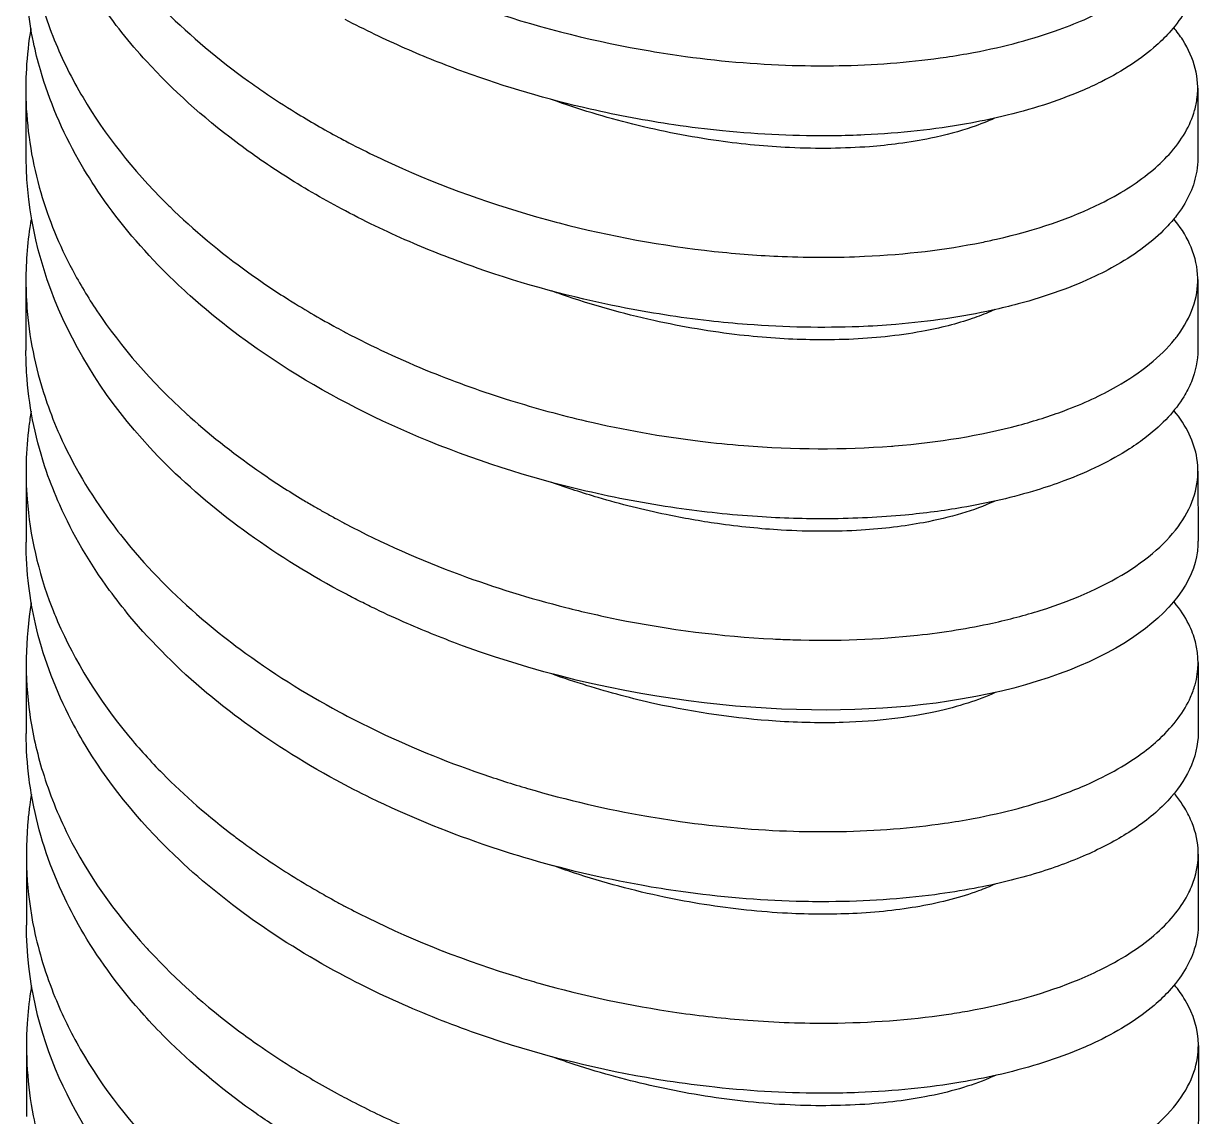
# Model space of a CAD drawing. Header units: millimetres. Extents: x 129 to 6329, y 33 to 3553.
# Drawn here: x 5159.06 to 5179.15, y 3111.63 to 3130.28 of the extents above; entities that cross this region are included whole.
import ezdxf

# ---------------------------------------------------------------- set-up
doc = ezdxf.new("R2010")
doc.units = ezdxf.units.MM
doc.layers.add('vistasIsometricas', color=255, linetype='Continuous')

msp = doc.modelspace()

# ---------------------------------------------------------------- linework, layer by layer
at = {"layer": 'vistasIsometricas', "extrusion": (1e-16, 0.816497, 0.57735)}
for p, q in [((5159.101, 3129.161), (5159.102, 3127.966)), ((5179.101, 3129.176), (5179.102, 3127.98)), ((5176.603, 3126.862), (5176.603, 3126.862)), ((5159.104, 3125.894), (5159.104, 3124.698)), ((5179.104, 3125.909), (5179.104, 3124.713)), ((5176.605, 3123.595), (5176.605, 3123.595)), ((5159.106, 3122.627), (5159.107, 3121.431)), ((5179.106, 3122.641), (5179.107, 3121.445)), ((5176.608, 3120.327), (5176.608, 3120.327)), ((5159.108, 3119.359), (5159.109, 3118.163)), ((5179.108, 3119.374), (5179.109, 3118.178)), ((5159.111, 3116.092), (5159.112, 3114.896)), ((5179.111, 3116.107), (5179.112, 3114.911)), ((5176.612, 3113.793), (5176.612, 3113.793)), ((5159.113, 3112.825), (5159.114, 3111.629)), ((5179.113, 3112.839), (5179.114, 3111.643))]:
    msp.add_line(p, q, dxfattribs=at)
at = {"layer": 'vistasIsometricas'}
for points, knots in [([(5159.183, 3136.732), (5159.16, 3136.594), (5159.141, 3136.456), (5159.127, 3136.318), (5159.074, 3135.787), (5159.09, 3135.254), (5159.174, 3134.725), (5159.252, 3134.232), (5159.391, 3133.744), (5159.585, 3133.266), (5159.669, 3133.062), (5159.762, 3132.86), (5159.866, 3132.66), (5160.213, 3131.993), (5160.673, 3131.353), (5161.229, 3130.757), (5161.314, 3130.666), (5161.402, 3130.575), (5161.491, 3130.486), (5161.917, 3130.063), (5162.391, 3129.664), (5162.904, 3129.294), (5162.99, 3129.233), (5163.076, 3129.172), (5163.163, 3129.113), (5163.339, 3128.992), (5163.52, 3128.875), (5163.704, 3128.762), (5163.944, 3128.614), (5164.19, 3128.472), (5164.442, 3128.337), (5164.48, 3128.317), (5164.52, 3128.295), (5164.555, 3128.277)], [0.335452471, 0.335452471, 0.335452471, 0.335452471, 0.335647369, 0.335647369, 0.335647369, 0.336395248, 0.336395248, 0.336395248, 0.33709246, 0.33709246, 0.33709246, 0.337390137, 0.337390137, 0.337390137, 0.338385018, 0.338385018, 0.338385018, 0.33853755, 0.33853755, 0.33853755, 0.339260096, 0.339260096, 0.339260096, 0.339379909, 0.339379909, 0.339379909, 0.339621369, 0.339621369, 0.339621369, 0.339935753, 0.339935753, 0.339935753, 0.339982641, 0.339982641, 0.339982641, 0.339982641]), ([(5164.556, 3127.081), (5164.214, 3127.261), (5163.881, 3127.453), (5163.258, 3127.848), (5162.966, 3128.049), (5162.121, 3128.685), (5161.609, 3129.145), (5160.868, 3129.956), (5160.604, 3130.287), (5160.249, 3130.805), (5160.136, 3130.983), (5159.75, 3131.652), (5159.529, 3132.155), (5159.323, 3132.835), (5159.279, 3133.003), (5159.146, 3133.611), (5159.098, 3134.055), (5159.097, 3134.5)], [0.0000244, 0.0000244, 0.0000244, 0.0000244, 0.0595697, 0.0595697, 0.1158619, 0.1158619, 0.2299778, 0.2299778, 0.304358, 0.304358, 0.3425903, 0.3425903, 0.4460333, 0.4460333, 0.4795228, 0.4795228, 0.5673263, 0.5673263, 0.5673263, 0.5673263]), ([(5159.185, 3133.464), (5159.169, 3133.368), (5159.155, 3133.271), (5159.143, 3133.174), (5159.138, 3133.133), (5159.134, 3133.092), (5159.13, 3133.05), (5159.063, 3132.386), (5159.105, 3131.717), (5159.253, 3131.058), (5159.334, 3130.701), (5159.446, 3130.347), (5159.588, 3129.999), (5159.724, 3129.665), (5159.888, 3129.337), (5160.078, 3129.016), (5160.453, 3128.384), (5160.93, 3127.78), (5161.494, 3127.219), (5161.515, 3127.197), (5161.537, 3127.176), (5161.558, 3127.155), (5161.967, 3126.755), (5162.419, 3126.378), (5162.907, 3126.027), (5163.126, 3125.869), (5163.353, 3125.716), (5163.587, 3125.569), (5163.626, 3125.544), (5163.666, 3125.519), (5163.706, 3125.495), (5163.844, 3125.41), (5163.984, 3125.327), (5164.126, 3125.246), (5164.203, 3125.202), (5164.28, 3125.159), (5164.358, 3125.117), (5164.411, 3125.087), (5164.465, 3125.059), (5164.518, 3125.03), (5164.532, 3125.023), (5164.55, 3125.013), (5164.558, 3125.009)], [0.341232791, 0.341232791, 0.341232791, 0.341232791, 0.341369602, 0.341369602, 0.341369602, 0.341427684, 0.341427684, 0.341427684, 0.342364481, 0.342364481, 0.342364481, 0.34287277, 0.34287277, 0.34287277, 0.343359382, 0.343359382, 0.343359382, 0.344317857, 0.344317857, 0.344317857, 0.344354256, 0.344354256, 0.344354256, 0.3450404, 0.3450404, 0.3450404, 0.345349142, 0.345349142, 0.345349142, 0.345401672, 0.345401672, 0.345401672, 0.345582308, 0.345582308, 0.345582308, 0.345679853, 0.345679853, 0.345679853, 0.345746653, 0.345746653, 0.345746653, 0.345762944, 0.345762944, 0.345762944, 0.345762944]), ([(5164.553, 3131.544), (5165.341, 3131.129), (5166.178, 3130.776), (5167.935, 3130.191), (5168.849, 3129.965), (5169.96, 3129.777), (5170.161, 3129.746), (5171.022, 3129.629), (5171.671, 3129.578), (5172.564, 3129.557), (5172.822, 3129.557), (5173.683, 3129.577), (5174.262, 3129.626), (5174.966, 3129.731), (5175.122, 3129.757), (5175.81, 3129.887), (5176.301, 3130.019), (5176.907, 3130.239), (5177.067, 3130.303), (5177.607, 3130.544), (5177.941, 3130.74), (5178.299, 3131.017), (5178.379, 3131.084), (5178.692, 3131.378), (5178.866, 3131.616), (5179.012, 3131.951), (5179.043, 3132.041), (5179.12, 3132.377), (5179.109, 3132.625), (5179.007, 3132.948), (5178.975, 3133.026), (5178.872, 3133.231), (5178.79, 3133.356), (5178.689, 3133.479)], [0.000009, 0.000009, 0.000009, 0.000009, 0.136846, 0.136846, 0.277881, 0.277881, 0.309189, 0.309189, 0.412109, 0.412109, 0.454963, 0.454963, 0.557351, 0.557351, 0.587521, 0.587521, 0.692717, 0.692717, 0.733022, 0.733022, 0.835982, 0.835982, 0.868018, 0.868018, 0.972888, 0.972888, 1.011273, 1.011273, 1.114679, 1.114679, 1.148061, 1.148061, 1.203035, 1.203035, 1.203035, 1.203035]), ([(5179.104, 3124.713), (5179.105, 3124.529), (5179.067, 3124.345), (5178.958, 3124.079), (5178.915, 3123.995), (5178.718, 3123.674), (5178.507, 3123.444), (5178.14, 3123.158), (5178.041, 3123.088), (5177.619, 3122.817), (5177.244, 3122.633), (5176.667, 3122.418), (5176.513, 3122.366), (5175.961, 3122.197), (5175.534, 3122.097), (5174.767, 3121.966), (5174.442, 3121.923), (5173.687, 3121.852), (5173.25, 3121.831), (5172.405, 3121.825), (5172, 3121.837), (5171.134, 3121.895), (5170.671, 3121.943), (5169.692, 3122.085), (5169.176, 3122.182), (5167.689, 3122.529), (5166.728, 3122.836), (5164.978, 3123.573), (5164.189, 3123.984), (5162.9, 3124.816), (5162.379, 3125.21), (5161.774, 3125.753), (5161.645, 3125.874), (5161.089, 3126.424), (5160.709, 3126.873), (5160.247, 3127.542), (5160.12, 3127.745), (5159.72, 3128.45), (5159.502, 3128.963), (5159.305, 3129.644), (5159.266, 3129.801), (5159.144, 3130.382), (5159.1, 3130.807), (5159.1, 3131.233)], [0.567273, 0.567273, 0.567273, 0.567273, 0.64454, 0.64454, 0.680715, 0.680715, 0.784647, 0.784647, 0.819618, 0.819618, 0.923834, 0.923834, 0.959721, 0.959721, 1.047876, 1.047876, 1.10791, 1.10791, 1.182932, 1.182932, 1.248674, 1.248674, 1.321371, 1.321371, 1.401146, 1.401146, 1.551752, 1.551752, 1.687975, 1.687975, 1.793241, 1.793241, 1.822864, 1.822864, 1.925111, 1.925111, 1.968628, 1.968628, 2.073923, 2.073923, 2.1054, 2.1054, 2.189468, 2.189468, 2.189468, 2.189468]), ([(5179.1, 3131.247), (5179.1, 3131.2), (5179.097, 3131.152), (5179.084, 3131.025), (5179.069, 3130.947), (5178.978, 3130.624), (5178.843, 3130.384), (5178.57, 3130.07), (5178.486, 3129.986), (5178.144, 3129.681), (5177.831, 3129.474), (5177.346, 3129.231), (5177.228, 3129.177), (5176.706, 3128.956), (5176.256, 3128.81), (5175.564, 3128.647), (5175.362, 3128.605), (5174.612, 3128.471), (5174.03, 3128.407), (5173.242, 3128.371), (5173.066, 3128.366), (5172.275, 3128.356), (5171.64, 3128.384), (5170.717, 3128.476), (5170.441, 3128.51), (5169.688, 3128.621), (5169.211, 3128.71), (5168.009, 3128.985), (5167.29, 3129.195), (5166.246, 3129.575), (5165.908, 3129.71), (5165.227, 3130.009), (5164.886, 3130.173), (5164.554, 3130.348)], [5.433151, 5.433151, 5.433151, 5.433151, 5.45315, 5.45315, 5.486372, 5.486372, 5.58973, 5.58973, 5.628338, 5.628338, 5.73326, 5.73326, 5.76506, 5.76506, 5.86795, 5.86795, 5.908582, 5.908582, 6.013821, 6.013821, 6.043705, 6.043705, 6.146023, 6.146023, 6.189225, 6.189225, 6.263106, 6.263106, 6.375284, 6.375284, 6.430084, 6.430084, 6.487786, 6.487786, 6.487786, 6.487786]), ([(5159.188, 3130.196), (5159.149, 3129.966), (5159.123, 3129.735), (5159.111, 3129.504), (5159.1, 3129.31), (5159.099, 3129.116), (5159.106, 3128.924), (5159.127, 3128.405), (5159.212, 3127.893), (5159.358, 3127.394), (5159.49, 3126.942), (5159.672, 3126.501), (5159.897, 3126.076), (5160.023, 3125.838), (5160.162, 3125.605), (5160.314, 3125.378), (5160.734, 3124.749), (5161.251, 3124.161), (5161.838, 3123.626), (5161.861, 3123.605), (5161.884, 3123.583), (5161.908, 3123.563), (5162.288, 3123.222), (5162.697, 3122.903), (5163.127, 3122.606), (5163.355, 3122.449), (5163.589, 3122.298), (5163.828, 3122.154), (5163.893, 3122.115), (5163.959, 3122.076), (5164.024, 3122.038), (5164.08, 3122.006), (5164.135, 3121.974), (5164.191, 3121.943), (5164.252, 3121.909), (5164.313, 3121.875), (5164.375, 3121.841), (5164.427, 3121.813), (5164.479, 3121.785), (5164.532, 3121.757), (5164.541, 3121.752), (5164.548, 3121.748), (5164.56, 3121.742)], [0.346010273, 0.346010273, 0.346010273, 0.346010273, 0.346383496, 0.346383496, 0.346383496, 0.346698482, 0.346698482, 0.346698482, 0.347545679, 0.347545679, 0.347545679, 0.348313411, 0.348313411, 0.348313411, 0.348741831, 0.348741831, 0.348741831, 0.349928339, 0.349928339, 0.349928339, 0.349975099, 0.349975099, 0.349975099, 0.350735804, 0.350735804, 0.350735804, 0.351139536, 0.351139536, 0.351139536, 0.351249203, 0.351249203, 0.351249203, 0.351341402, 0.351341402, 0.351341402, 0.351442335, 0.351442335, 0.351442335, 0.351527847, 0.351527847, 0.351527847, 0.351543268, 0.351543268, 0.351543268, 0.351543268]), ([(5164.555, 3128.277), (5164.872, 3128.11), (5165.197, 3127.953), (5165.529, 3127.806), (5166.368, 3127.434), (5167.254, 3127.127), (5168.154, 3126.891), (5168.17, 3126.886), (5168.186, 3126.882), (5168.202, 3126.878), (5169.081, 3126.649), (5169.973, 3126.487), (5170.847, 3126.392), (5171.239, 3126.35), (5171.627, 3126.321), (5172.008, 3126.305), (5172.489, 3126.285), (5172.959, 3126.286), (5173.414, 3126.307), (5174.125, 3126.34), (5174.798, 3126.421), (5175.412, 3126.545), (5175.498, 3126.562), (5175.583, 3126.581), (5175.667, 3126.6), (5176.345, 3126.753), (5176.944, 3126.961), (5177.443, 3127.208), (5177.604, 3127.288), (5177.754, 3127.371), (5177.893, 3127.459), (5178.183, 3127.641), (5178.424, 3127.839), (5178.613, 3128.047), (5178.83, 3128.287), (5178.976, 3128.54), (5179.049, 3128.798), (5179.069, 3128.87), (5179.083, 3128.942), (5179.092, 3129.015), (5179.131, 3129.346), (5179.048, 3129.681), (5178.845, 3130.001), (5178.8, 3130.072), (5178.748, 3130.142), (5178.692, 3130.211)], [0.339982643, 0.339982643, 0.339982643, 0.339982643, 0.340399303, 0.340399303, 0.340399303, 0.341452075, 0.341452075, 0.341452075, 0.341470948, 0.341470948, 0.341470948, 0.342498824, 0.342498824, 0.342498824, 0.342959255, 0.342959255, 0.342959255, 0.343539678, 0.343539678, 0.343539678, 0.344447562, 0.344447562, 0.344447562, 0.34457468, 0.34457468, 0.34457468, 0.34560396, 0.34560396, 0.34560396, 0.34593587, 0.34593587, 0.34593587, 0.346627631, 0.346627631, 0.346627631, 0.347424177, 0.347424177, 0.347424177, 0.347645741, 0.347645741, 0.347645741, 0.348658399, 0.348658399, 0.348658399, 0.348883302, 0.348883302, 0.348883302, 0.348883302]), ([(5175.636, 3128.664), (5175.517, 3128.61), (5175.388, 3128.558), (5175.036, 3128.438), (5174.8, 3128.374), (5174.371, 3128.286), (5174.188, 3128.255), (5173.837, 3128.209), (5173.671, 3128.191), (5173.073, 3128.146), (5172.616, 3128.14), (5171.745, 3128.181), (5171.34, 3128.219), (5170.446, 3128.344), (5169.955, 3128.439), (5168.997, 3128.678), (5168.533, 3128.818), (5168.073, 3128.983)], [-3.0961862, -3.0961862, -3.0961862, -3.0961862, -3.0577515, -3.0577515, -2.9987668, -2.9987668, -2.9588549, -2.9588549, -2.9252804, -2.9252804, -2.8419702, -2.8419702, -2.7743971, -2.7743971, -2.6959751, -2.6959751, -2.6224689, -2.6224689, -2.6224689, -2.6224689]), ([(5164.561, 3120.546), (5163.395, 3121.161), (5162.347, 3121.909), (5161.497, 3122.755), (5159.969, 3124.277), (5159.124, 3126.121), (5159.109, 3127.966)], [0.646341004, 0.646341004, 0.646341004, 0.646341004, 0.647786087, 0.647786087, 0.647786087, 0.650384521, 0.650384521, 0.650384521, 0.650384521]), ([(5179.102, 3127.98), (5179.102, 3127.907), (5179.096, 3127.835), (5179.045, 3127.512), (5178.936, 3127.265), (5178.709, 3126.96), (5178.654, 3126.894), (5178.385, 3126.604), (5178.114, 3126.391), (5177.651, 3126.117), (5177.506, 3126.04), (5176.967, 3125.785), (5176.526, 3125.625), (5175.894, 3125.456), (5175.748, 3125.421), (5175.088, 3125.276), (5174.535, 3125.194), (5173.742, 3125.128), (5173.532, 3125.115), (5172.706, 3125.083), (5172.067, 3125.095), (5171.196, 3125.161), (5170.979, 3125.181), (5170.259, 3125.263), (5169.75, 3125.342), (5168.421, 3125.607), (5167.602, 3125.828), (5166.438, 3126.235), (5166.077, 3126.375), (5165.323, 3126.697), (5164.934, 3126.882), (5164.556, 3127.081)], [2.189596, 2.189596, 2.189596, 2.189596, 2.220079, 2.220079, 2.325366, 2.325366, 2.355087, 2.355087, 2.45762, 2.45762, 2.499829, 2.499829, 2.605159, 2.605159, 2.635662, 2.635662, 2.739519, 2.739519, 2.776018, 2.776018, 2.880418, 2.880418, 2.914617, 2.914617, 2.993519, 2.993519, 3.120416, 3.120416, 3.17869, 3.17869, 3.244281, 3.244281, 3.244281, 3.244281]), ([(5159.19, 3126.93), (5159.132, 3126.582), (5159.103, 3126.232), (5159.104, 3125.708), (5159.112, 3125.536), (5159.172, 3124.839), (5159.285, 3124.318), (5159.527, 3123.622), (5159.6, 3123.438), (5159.907, 3122.748), (5160.198, 3122.255), (5160.659, 3121.631), (5160.775, 3121.483), (5161.278, 3120.883), (5161.713, 3120.452), (5162.378, 3119.895), (5162.566, 3119.747), (5163.284, 3119.214), (5163.85, 3118.857), (5164.631, 3118.437), (5164.815, 3118.343), (5165.606, 3117.957), (5166.238, 3117.698), (5167.143, 3117.386), (5167.404, 3117.303), (5168.339, 3117.028), (5169.02, 3116.871), (5169.89, 3116.72), (5170.081, 3116.69), (5170.927, 3116.571), (5171.574, 3116.516), (5172.469, 3116.488), (5172.733, 3116.487), (5173.62, 3116.503), (5174.218, 3116.551), (5174.946, 3116.656), (5175.11, 3116.684), (5175.804, 3116.814), (5176.294, 3116.945), (5176.866, 3117.151), (5176.994, 3117.201), (5177.515, 3117.422), (5177.859, 3117.614), (5178.257, 3117.904), (5178.359, 3117.989), (5178.695, 3118.301), (5178.872, 3118.54), (5179.011, 3118.855), (5179.036, 3118.926), (5179.124, 3119.238), (5179.126, 3119.484), (5179.036, 3119.828), (5178.997, 3119.929), (5178.884, 3120.158), (5178.8, 3120.285), (5178.699, 3120.409)], [2.608348, 2.608348, 2.608348, 2.608348, 2.677519, 2.677519, 2.711551, 2.711551, 2.815178, 2.815178, 2.852641, 2.852641, 2.957299, 2.957299, 2.990351, 2.990351, 3.09365, 3.09365, 3.132501, 3.132501, 3.23747, 3.23747, 3.269019, 3.269019, 3.371825, 3.371825, 3.412814, 3.412814, 3.518084, 3.518084, 3.54767, 3.54767, 3.649906, 3.649906, 3.693474, 3.693474, 3.798767, 3.798767, 3.830279, 3.830279, 3.935191, 3.935191, 3.967037, 3.967037, 4.069939, 4.069939, 4.11051, 4.11051, 4.215741, 4.215741, 4.245677, 4.245677, 4.348007, 4.348007, 4.391149, 4.391149, 4.446775, 4.446775, 4.446775, 4.446775]), ([(5164.558, 3125.009), (5165.015, 3124.768), (5165.502, 3124.541), (5166.015, 3124.333), (5166.45, 3124.157), (5166.904, 3123.995), (5167.373, 3123.848), (5167.793, 3123.717), (5168.226, 3123.599), (5168.668, 3123.496), (5169.301, 3123.349), (5169.951, 3123.233), (5170.608, 3123.153), (5170.856, 3123.123), (5171.104, 3123.098), (5171.353, 3123.078), (5172.205, 3123.01), (5173.058, 3123.005), (5173.874, 3123.068), (5173.891, 3123.069), (5173.908, 3123.07), (5173.925, 3123.072), (5174.678, 3123.132), (5175.397, 3123.251), (5176.048, 3123.426), (5176.32, 3123.499), (5176.58, 3123.581), (5176.825, 3123.673), (5177.151, 3123.795), (5177.45, 3123.933), (5177.717, 3124.085), (5178.133, 3124.322), (5178.47, 3124.593), (5178.708, 3124.888), (5178.726, 3124.911), (5178.744, 3124.934), (5178.761, 3124.957), (5178.99, 3125.265), (5179.11, 3125.598), (5179.103, 3125.937), (5179.099, 3126.111), (5179.062, 3126.287), (5178.989, 3126.462), (5178.926, 3126.614), (5178.836, 3126.765), (5178.719, 3126.913), (5178.711, 3126.923), (5178.702, 3126.934), (5178.694, 3126.944)], [0.34576295, 0.34576295, 0.34576295, 0.34576295, 0.34669288, 0.34669288, 0.34669288, 0.3474804, 0.3474804, 0.3474804, 0.34818706, 0.34818706, 0.34818706, 0.34919786, 0.34919786, 0.34919786, 0.34957921, 0.34957921, 0.34957921, 0.35088776, 0.35088776, 0.35088776, 0.35091532, 0.35091532, 0.35091532, 0.35212618, 0.35212618, 0.35212618, 0.35263278, 0.35263278, 0.35263278, 0.35330468, 0.35330468, 0.35330468, 0.35435024, 0.35435024, 0.35435024, 0.35443116, 0.35443116, 0.35443116, 0.35551198, 0.35551198, 0.35551198, 0.3560677, 0.3560677, 0.3560677, 0.35655229, 0.35655229, 0.35655229, 0.35658599, 0.35658599, 0.35658599, 0.35658599]), ([(5175.638, 3125.397), (5175.614, 3125.386), (5175.59, 3125.375), (5175.467, 3125.322), (5175.363, 3125.282), (5174.996, 3125.156), (5174.707, 3125.082), (5174.193, 3124.988), (5173.986, 3124.958), (5173.369, 3124.893), (5172.939, 3124.875), (5172.098, 3124.891), (5171.697, 3124.917), (5170.806, 3125.019), (5170.315, 3125.101), (5169.294, 3125.328), (5168.767, 3125.476), (5168.189, 3125.675), (5168.132, 3125.695), (5168.075, 3125.716)], [-3.7188602, -3.7188602, -3.7188602, -3.7188602, -3.711109, -3.711109, -3.680539, -3.680539, -3.6095996, -3.6095996, -3.565707, -3.565707, -3.4848965, -3.4848965, -3.4165763, -3.4165763, -3.3374095, -3.3374095, -3.25422, -3.25422, -3.2451469, -3.2451469, -3.2451469, -3.2451469]), ([(5179.109, 3118.178), (5179.109, 3117.966), (5179.06, 3117.755), (5178.875, 3117.366), (5178.752, 3117.188), (5178.422, 3116.836), (5178.212, 3116.663), (5177.752, 3116.363), (5177.512, 3116.233), (5176.98, 3115.993), (5176.689, 3115.884), (5176.036, 3115.683), (5175.672, 3115.594), (5175.068, 3115.479), (5174.844, 3115.444), (5174.046, 3115.338), (5173.441, 3115.297), (5172.623, 3115.292), (5172.436, 3115.294), (5171.607, 3115.317), (5170.947, 3115.372), (5170.056, 3115.498), (5169.833, 3115.533), (5168.939, 3115.693), (5168.267, 3115.851), (5167.37, 3116.118), (5167.138, 3116.193), (5166.249, 3116.498), (5165.607, 3116.761), (5164.791, 3117.159), (5164.594, 3117.261), (5163.809, 3117.687), (5163.251, 3118.041), (5162.549, 3118.565), (5162.368, 3118.708), (5161.704, 3119.265), (5161.264, 3119.702), (5160.758, 3120.309), (5160.642, 3120.457), (5160.188, 3121.076), (5159.903, 3121.564), (5159.596, 3122.254), (5159.521, 3122.444), (5159.277, 3123.154), (5159.166, 3123.681), (5159.111, 3124.373), (5159.105, 3124.533), (5159.104, 3124.695), (5159.104, 3124.697), (5159.104, 3124.698)], [2.189213, 2.189213, 2.189213, 2.189213, 2.278176, 2.278176, 2.356101, 2.356101, 2.438883, 2.438883, 2.509518, 2.509518, 2.580455, 2.580455, 2.656621, 2.656621, 2.699284, 2.699284, 2.804612, 2.804612, 2.83546, 2.83546, 2.939755, 2.939755, 2.974398, 2.974398, 3.078226, 3.078226, 3.114843, 3.114843, 3.219275, 3.219275, 3.253328, 3.253328, 3.356962, 3.356962, 3.394394, 3.394394, 3.499045, 3.499045, 3.532131, 3.532131, 3.635443, 3.635443, 3.674242, 3.674242, 3.7792, 3.7792, 3.810803, 3.810803, 3.811119, 3.811119, 3.811119, 3.811119]), ([(5159.193, 3123.662), (5159.178, 3123.579), (5159.166, 3123.495), (5159.155, 3123.411), (5159.103, 3122.997), (5159.092, 3122.58), (5159.124, 3122.164), (5159.171, 3121.544), (5159.312, 3120.926), (5159.545, 3120.322), (5159.577, 3120.24), (5159.61, 3120.158), (5159.645, 3120.077), (5159.937, 3119.399), (5160.344, 3118.743), (5160.854, 3118.125), (5161.036, 3117.905), (5161.231, 3117.689), (5161.438, 3117.479), (5161.809, 3117.104), (5162.219, 3116.746), (5162.663, 3116.41), (5162.732, 3116.358), (5162.802, 3116.306), (5162.873, 3116.254), (5163.136, 3116.064), (5163.409, 3115.881), (5163.691, 3115.707), (5163.832, 3115.619), (5163.976, 3115.534), (5164.121, 3115.451), (5164.207, 3115.401), (5164.294, 3115.353), (5164.382, 3115.305), (5164.439, 3115.274), (5164.494, 3115.244), (5164.554, 3115.213), (5164.558, 3115.211), (5164.562, 3115.209), (5164.565, 3115.207)], [0.358784296, 0.358784296, 0.358784296, 0.358784296, 0.358898363, 0.358898363, 0.358898363, 0.35946121, 0.35946121, 0.35946121, 0.360300216, 0.360300216, 0.360300216, 0.360414614, 0.360414614, 0.360414614, 0.361363541, 0.361363541, 0.361363541, 0.361702069, 0.361702069, 0.361702069, 0.362308062, 0.362308062, 0.362308062, 0.362402996, 0.362402996, 0.362402996, 0.362753459, 0.362753459, 0.362753459, 0.362928691, 0.362928691, 0.362928691, 0.363032214, 0.363032214, 0.363032214, 0.363099233, 0.363099233, 0.363099233, 0.363103922, 0.363103922, 0.363103922, 0.363103922]), ([(5164.56, 3121.742), (5165.182, 3121.414), (5165.836, 3121.124), (5166.51, 3120.875), (5167.101, 3120.657), (5167.706, 3120.47), (5168.316, 3120.315), (5168.605, 3120.242), (5168.894, 3120.176), (5169.184, 3120.117), (5170.085, 3119.934), (5170.986, 3119.822), (5171.852, 3119.778), (5171.966, 3119.772), (5172.079, 3119.768), (5172.191, 3119.764), (5172.936, 3119.741), (5173.653, 3119.769), (5174.321, 3119.842), (5174.77, 3119.891), (5175.197, 3119.96), (5175.597, 3120.048), (5175.882, 3120.111), (5176.154, 3120.183), (5176.41, 3120.263), (5177.026, 3120.455), (5177.552, 3120.696), (5177.969, 3120.97), (5178.386, 3121.243), (5178.695, 3121.55), (5178.884, 3121.87), (5179.073, 3122.191), (5179.142, 3122.527), (5179.088, 3122.859), (5179.043, 3123.138), (5178.911, 3123.414), (5178.696, 3123.677)], [0.351543269, 0.351543269, 0.351543269, 0.351543269, 0.352313276, 0.352313276, 0.352313276, 0.352988352, 0.352988352, 0.352988352, 0.353308151, 0.353308151, 0.353308151, 0.354303015, 0.354303015, 0.354303015, 0.354433437, 0.354433437, 0.354433437, 0.355297887, 0.355297887, 0.355297887, 0.355878521, 0.355878521, 0.355878521, 0.356292772, 0.356292772, 0.356292772, 0.357287636, 0.357287636, 0.357287636, 0.358282505, 0.358282505, 0.358282505, 0.359277398, 0.359277398, 0.359277398, 0.360116166, 0.360116166, 0.360116166, 0.360116166]), ([(5175.641, 3122.13), (5175.634, 3122.126), (5175.626, 3122.123), (5175.291, 3121.971), (5174.888, 3121.849), (5174.095, 3121.701), (5173.74, 3121.657), (5172.932, 3121.608), (5172.475, 3121.607), (5171.641, 3121.656), (5171.276, 3121.693), (5170.616, 3121.787), (5170.323, 3121.838), (5169.644, 3121.979), (5169.257, 3122.075), (5168.605, 3122.268), (5168.34, 3122.354), (5168.078, 3122.448)], [-4.3416183, -4.3416183, -4.3416183, -4.3416183, -4.3392481, -4.3392481, -4.2343842, -4.2343842, -4.1612704, -4.1612704, -4.0789882, -4.0789882, -4.0182249, -4.0182249, -3.971195, -3.971195, -3.9098814, -3.9098814, -3.8678181, -3.8678181, -3.8678181, -3.8678181]), ([(5164.566, 3114.011), (5164.011, 3114.304), (5163.483, 3114.626), (5162.502, 3115.321), (5162.05, 3115.692), (5161.007, 3116.693), (5160.479, 3117.349), (5159.986, 3118.187), (5159.906, 3118.334), (5159.578, 3118.987), (5159.388, 3119.507), (5159.218, 3120.248), (5159.18, 3120.463), (5159.123, 3120.929), (5159.107, 3121.18), (5159.107, 3121.431)], [0.0000175, 0.0000175, 0.0000175, 0.0000175, 0.0964437, 0.0964437, 0.1919278, 0.1919278, 0.3391189, 0.3391189, 0.3699459, 0.3699459, 0.4752721, 0.4752721, 0.5179151, 0.5179151, 0.5674871, 0.5674871, 0.5674871, 0.5674871]), ([(5179.106, 3121.445), (5179.107, 3121.356), (5179.098, 3121.267), (5179.081, 3121.178), (5178.877, 3120.143), (5177.383, 3119.098), (5174.851, 3118.715), (5172.574, 3118.37), (5169.48, 3118.594), (5166.572, 3119.657), (5166.247, 3119.776), (5165.925, 3119.904), (5165.608, 3120.043), (5165.43, 3120.12), (5165.254, 3120.201), (5165.079, 3120.285), (5164.992, 3120.327), (5164.905, 3120.37), (5164.819, 3120.413), (5164.775, 3120.435), (5164.732, 3120.457), (5164.689, 3120.479), (5164.668, 3120.49), (5164.646, 3120.501), (5164.625, 3120.512), (5164.604, 3120.524), (5164.572, 3120.54), (5164.561, 3120.546)], [0.642105562, 0.642105562, 0.642105562, 0.642105562, 0.64227175, 0.64227175, 0.64227175, 0.644197787, 0.644197787, 0.644197787, 0.645930356, 0.645930356, 0.645930356, 0.646123824, 0.646123824, 0.646123824, 0.646232414, 0.646232414, 0.646232414, 0.646286709, 0.646286709, 0.646286709, 0.646313857, 0.646313857, 0.646313857, 0.64632743, 0.64632743, 0.64632743, 0.646341004, 0.646341004, 0.646341004, 0.646341004]), ([(5159.195, 3120.395), (5159.09, 3119.77), (5159.08, 3119.132), (5159.17, 3118.495), (5159.216, 3118.165), (5159.29, 3117.835), (5159.391, 3117.508), (5159.503, 3117.143), (5159.648, 3116.781), (5159.826, 3116.425), (5160.158, 3115.761), (5160.606, 3115.117), (5161.157, 3114.511), (5161.179, 3114.487), (5161.201, 3114.463), (5161.224, 3114.439), (5161.665, 3113.963), (5162.171, 3113.512), (5162.732, 3113.092), (5162.841, 3113.011), (5162.953, 3112.93), (5163.066, 3112.851), (5163.244, 3112.727), (5163.426, 3112.607), (5163.613, 3112.489), (5163.872, 3112.327), (5164.14, 3112.17), (5164.415, 3112.021), (5164.465, 3111.994), (5164.519, 3111.965), (5164.567, 3111.94)], [0.365486999, 0.365486999, 0.365486999, 0.365486999, 0.366180038, 0.366180038, 0.366180038, 0.366538857, 0.366538857, 0.366538857, 0.366938197, 0.366938197, 0.366938197, 0.367681947, 0.367681947, 0.367681947, 0.367711564, 0.367711564, 0.367711564, 0.368297917, 0.368297917, 0.368297917, 0.368412103, 0.368412103, 0.368412103, 0.368591094, 0.368591094, 0.368591094, 0.36883876, 0.36883876, 0.36883876, 0.368884271, 0.368884271, 0.368884271, 0.368884271]), ([(5175.643, 3118.862), (5175.36, 3118.732), (5175.019, 3118.621), (5174.164, 3118.434), (5173.633, 3118.37), (5172.685, 3118.341), (5172.301, 3118.348), (5171.241, 3118.418), (5170.546, 3118.516), (5169.453, 3118.758), (5169.066, 3118.861), (5168.48, 3119.042), (5168.279, 3119.109), (5168.08, 3119.181)], [-31.1090139, -31.1090139, -31.1090139, -31.1090139, -31.0174137, -31.0174137, -30.908946, -30.908946, -30.840877, -30.840877, -30.7280968, -30.7280968, -30.6669218, -30.6669218, -30.6350381, -30.6350381, -30.6350381, -30.6350381]), ([(5179.114, 3111.643), (5179.114, 3111.626), (5179.114, 3111.608), (5179.104, 3111.343), (5179.027, 3111.097), (5178.835, 3110.777), (5178.779, 3110.697), (5178.527, 3110.386), (5178.274, 3110.165), (5177.853, 3109.891), (5177.738, 3109.823), (5177.262, 3109.568), (5176.852, 3109.399), (5176.235, 3109.208), (5176.073, 3109.163), (5175.485, 3109.015), (5175.032, 3108.931), (5174.227, 3108.829), (5173.89, 3108.799), (5173.109, 3108.757), (5172.659, 3108.752), (5171.793, 3108.779), (5171.381, 3108.806), (5170.59, 3108.887), (5170.212, 3108.938), (5169.315, 3109.087), (5168.796, 3109.196), (5167.83, 3109.444), (5167.382, 3109.577), (5166.493, 3109.88), (5166.053, 3110.05), (5165.263, 3110.394), (5164.911, 3110.563), (5164.23, 3110.922), (5163.901, 3111.112), (5163.369, 3111.448), (5163.158, 3111.589), (5162.418, 3112.117), (5161.927, 3112.53), (5161.36, 3113.097), (5161.238, 3113.226), (5160.722, 3113.8), (5160.377, 3114.264), (5159.972, 3114.946), (5159.863, 3115.15), (5159.523, 3115.864), (5159.346, 3116.385), (5159.206, 3117.069), (5159.18, 3117.224), (5159.126, 3117.641), (5159.109, 3117.902), (5159.109, 3118.163)], [0.56733, 0.56733, 0.56733, 0.56733, 0.574635, 0.574635, 0.67861, 0.67861, 0.713718, 0.713718, 0.817902, 0.817902, 0.853683, 0.853683, 0.957708, 0.957708, 0.992974, 0.992974, 1.081605, 1.081605, 1.141477, 1.141477, 1.216567, 1.216567, 1.282271, 1.282271, 1.341213, 1.341213, 1.421403, 1.421403, 1.491382, 1.491382, 1.56233, 1.56233, 1.621829, 1.621829, 1.680623, 1.680623, 1.720745, 1.720745, 1.825921, 1.825921, 1.856251, 1.856251, 1.958689, 1.958689, 2.001326, 2.001326, 2.106655, 2.106655, 2.137483, 2.137483, 2.189117, 2.189117, 2.189117, 2.189117]), ([(5159.197, 3117.128), (5159.187, 3117.067), (5159.178, 3117.005), (5159.169, 3116.944), (5159.159, 3116.867), (5159.149, 3116.791), (5159.142, 3116.714), (5159.079, 3116.085), (5159.112, 3115.452), (5159.242, 3114.827), (5159.324, 3114.434), (5159.444, 3114.045), (5159.6, 3113.662), (5159.722, 3113.363), (5159.866, 3113.068), (5160.032, 3112.779), (5160.41, 3112.119), (5160.899, 3111.49), (5161.481, 3110.906), (5162.064, 3110.322), (5162.74, 3109.784), (5163.485, 3109.305), (5163.833, 3109.081), (5164.195, 3108.87), (5164.57, 3108.672)], [0.370134482, 0.370134482, 0.370134482, 0.370134482, 0.37022106, 0.37022106, 0.37022106, 0.370329367, 0.370329367, 0.370329367, 0.371215941, 0.371215941, 0.371215941, 0.371774452, 0.371774452, 0.371774452, 0.372210839, 0.372210839, 0.372210839, 0.373205714, 0.373205714, 0.373205714, 0.374200593, 0.374200593, 0.374200593, 0.374664621, 0.374664621, 0.374664621, 0.374664621]), ([(5164.565, 3115.207), (5164.688, 3115.142), (5164.813, 3115.079), (5164.939, 3115.016), (5165.746, 3114.619), (5166.615, 3114.277), (5167.519, 3114.004), (5167.63, 3113.97), (5167.742, 3113.937), (5167.855, 3113.905), (5168.627, 3113.687), (5169.421, 3113.519), (5170.214, 3113.404), (5170.618, 3113.346), (5171.023, 3113.301), (5171.424, 3113.271), (5171.899, 3113.235), (5172.369, 3113.218), (5172.828, 3113.222), (5173.518, 3113.227), (5174.184, 3113.277), (5174.807, 3113.369), (5174.931, 3113.387), (5175.053, 3113.407), (5175.173, 3113.428), (5175.881, 3113.555), (5176.525, 3113.738), (5177.077, 3113.968), (5177.218, 3114.027), (5177.354, 3114.089), (5177.483, 3114.154), (5177.844, 3114.335), (5178.153, 3114.539), (5178.402, 3114.76), (5178.646, 3114.976), (5178.831, 3115.209), (5178.95, 3115.45), (5178.992, 3115.535), (5179.026, 3115.62), (5179.052, 3115.707), (5179.148, 3116.033), (5179.127, 3116.37), (5178.98, 3116.699), (5178.941, 3116.785), (5178.895, 3116.87), (5178.839, 3116.955), (5178.798, 3117.018), (5178.752, 3117.08), (5178.701, 3117.142)], [0.363103923, 0.363103923, 0.363103923, 0.363103923, 0.363299919, 0.363299919, 0.363299919, 0.364552179, 0.364552179, 0.364552179, 0.36470698, 0.36470698, 0.36470698, 0.365768278, 0.365768278, 0.365768278, 0.366310037, 0.366310037, 0.366310037, 0.366951205, 0.366951205, 0.366951205, 0.367913095, 0.367913095, 0.367913095, 0.368103484, 0.368103484, 0.368103484, 0.369227411, 0.369227411, 0.369227411, 0.369516152, 0.369516152, 0.369516152, 0.370324995, 0.370324995, 0.370324995, 0.371119209, 0.371119209, 0.371119209, 0.371397978, 0.371397978, 0.371397978, 0.372447948, 0.372447948, 0.372447948, 0.372722267, 0.372722267, 0.372722267, 0.372926929, 0.372926929, 0.372926929, 0.372926929]), ([(5175.646, 3115.595), (5175.556, 3115.554), (5175.461, 3115.514), (5175.069, 3115.37), (5174.734, 3115.281), (5174.008, 3115.152), (5173.624, 3115.11), (5172.86, 3115.075), (5172.487, 3115.076), (5171.642, 3115.119), (5171.165, 3115.168), (5170.452, 3115.282), (5170.226, 3115.324), (5169.483, 3115.48), (5168.964, 3115.618), (5168.326, 3115.828), (5168.204, 3115.87), (5168.083, 3115.914)], [-5.5865725, -5.5865725, -5.5865725, -5.5865725, -5.5575907, -5.5575907, -5.4744158, -5.4744158, -5.3966652, -5.3966652, -5.3297303, -5.3297303, -5.250645, -5.250645, -5.214294, -5.214294, -5.1322534, -5.1322534, -5.1128175, -5.1128175, -5.1128175, -5.1128175]), ([(5164.571, 3107.476), (5164.487, 3107.521), (5164.266, 3107.635), (5163.926, 3107.837), (5163.257, 3108.234), (5162.07, 3108.968), (5160.941, 3110.297), (5159.997, 3111.409), (5159.113, 3112.968), (5159.112, 3114.896)], [0.62321958, 0.62321958, 0.62321958, 0.62321958, 0.625241037, 0.625241037, 0.625241037, 0.629218021, 0.629218021, 0.629218021, 0.632540551, 0.632540551, 0.632540551, 0.632540551]), ([(5179.112, 3114.911), (5179.112, 3114.847), (5179.107, 3114.783), (5179.087, 3114.639), (5179.069, 3114.56), (5178.966, 3114.237), (5178.821, 3113.998), (5178.536, 3113.686), (5178.451, 3113.604), (5178.099, 3113.303), (5177.777, 3113.099), (5177.282, 3112.859), (5177.16, 3112.805), (5176.626, 3112.587), (5176.168, 3112.445), (5175.47, 3112.287), (5175.269, 3112.248), (5174.515, 3112.121), (5173.929, 3112.061), (5173.134, 3112.03), (5172.953, 3112.026), (5172.153, 3112.023), (5171.515, 3112.056), (5170.593, 3112.156), (5170.321, 3112.191), (5169.102, 3112.379), (5168.149, 3112.602), (5166.762, 3113.049), (5166.314, 3113.214), (5165.426, 3113.583), (5164.989, 3113.788), (5164.566, 3114.011)], [2.189545, 2.189545, 2.189545, 2.189545, 2.216395, 2.216395, 2.249928, 2.249928, 2.353389, 2.353389, 2.391555, 2.391555, 2.496381, 2.496381, 2.528649, 2.528649, 2.631689, 2.631689, 2.671659, 2.671659, 2.776815, 2.776815, 2.807283, 2.807283, 2.909761, 2.909761, 2.952222, 2.952222, 3.099167, 3.099167, 3.170864, 3.170864, 3.244312, 3.244312, 3.244312, 3.244312]), ([(5159.2, 3113.86), (5159.193, 3113.824), (5159.188, 3113.788), (5159.156, 3113.574), (5159.137, 3113.396), (5159.092, 3112.69), (5159.127, 3112.162), (5159.264, 3111.459), (5159.307, 3111.28), (5159.483, 3110.662), (5159.655, 3110.23), (5160.021, 3109.52), (5160.19, 3109.238), (5160.615, 3108.617), (5160.882, 3108.283), (5161.475, 3107.633), (5161.802, 3107.32), (5162.87, 3106.414), (5163.685, 3105.873), (5165.017, 3105.171), (5165.477, 3104.956), (5166.414, 3104.571), (5166.888, 3104.4), (5167.845, 3104.101), (5168.327, 3103.972), (5169.201, 3103.775), (5169.592, 3103.7), (5170.54, 3103.55), (5171.094, 3103.489), (5171.873, 3103.439), (5172.106, 3103.429), (5172.977, 3103.409), (5173.594, 3103.432), (5174.36, 3103.507), (5174.54, 3103.528), (5175.267, 3103.629), (5175.781, 3103.738), (5176.427, 3103.925), (5176.597, 3103.981), (5177.199, 3104.198), (5177.582, 3104.382), (5178.002, 3104.645), (5178.093, 3104.707), (5178.459, 3104.979), (5178.679, 3105.204), (5178.899, 3105.532), (5178.952, 3105.629), (5179.101, 3105.972), (5179.139, 3106.224), (5179.098, 3106.546), (5179.084, 3106.617), (5179, 3106.911), (5178.881, 3107.13), (5178.708, 3107.34)], [0.986533, 0.986533, 0.986533, 0.986533, 0.99376, 0.99376, 1.028893, 1.028893, 1.133071, 1.133071, 1.168832, 1.168832, 1.257082, 1.257082, 1.317083, 1.317083, 1.392121, 1.392121, 1.468103, 1.468103, 1.622227, 1.622227, 1.699445, 1.699445, 1.775031, 1.775031, 1.849859, 1.849859, 1.91036, 1.91036, 1.997179, 1.997179, 2.034896, 2.034896, 2.139616, 2.139616, 2.172379, 2.172379, 2.275582, 2.275582, 2.314845, 2.314845, 2.41989, 2.41989, 2.451027, 2.451027, 2.553704, 2.553704, 2.595264, 2.595264, 2.700573, 2.700573, 2.730582, 2.730582, 2.824959, 2.824959, 2.824959, 2.824959]), ([(5164.567, 3111.94), (5164.844, 3111.794), (5165.127, 3111.656), (5165.414, 3111.526), (5166.258, 3111.144), (5167.141, 3110.831), (5168.03, 3110.59), (5168.254, 3110.529), (5168.479, 3110.473), (5168.704, 3110.421), (5169.383, 3110.264), (5170.062, 3110.148), (5170.725, 3110.071), (5171.444, 3109.987), (5172.146, 3109.95), (5172.814, 3109.954), (5172.979, 3109.956), (5173.141, 3109.959), (5173.302, 3109.965), (5174.128, 3109.996), (5174.893, 3110.092), (5175.575, 3110.24), (5175.793, 3110.287), (5176.003, 3110.34), (5176.204, 3110.397), (5176.641, 3110.522), (5177.034, 3110.669), (5177.379, 3110.834), (5177.782, 3111.027), (5178.118, 3111.243), (5178.383, 3111.474), (5178.454, 3111.536), (5178.521, 3111.6), (5178.582, 3111.664), (5178.874, 3111.972), (5179.046, 3112.3), (5179.097, 3112.628), (5179.108, 3112.701), (5179.113, 3112.775), (5179.113, 3112.849), (5179.111, 3113.109), (5179.034, 3113.368), (5178.886, 3113.615), (5178.834, 3113.703), (5178.773, 3113.79), (5178.703, 3113.875)], [0.368884272, 0.368884272, 0.368884272, 0.368884272, 0.369146425, 0.369146425, 0.369146425, 0.369917307, 0.369917307, 0.369917307, 0.37011199, 0.37011199, 0.37011199, 0.370700765, 0.370700765, 0.370700765, 0.371339709, 0.371339709, 0.371339709, 0.371497408, 0.371497408, 0.371497408, 0.372307934, 0.372307934, 0.372307934, 0.372567428, 0.372567428, 0.372567428, 0.373133117, 0.373133117, 0.373133117, 0.373795148, 0.373795148, 0.373795148, 0.373973746, 0.373973746, 0.373973746, 0.37483074, 0.37483074, 0.37483074, 0.375022867, 0.375022867, 0.375022867, 0.375705102, 0.375705102, 0.375705102, 0.375947284, 0.375947284, 0.375947284, 0.375947284]), ([(5175.648, 3112.328), (5175.613, 3112.311), (5175.577, 3112.296), (5175.233, 3112.15), (5174.866, 3112.042), (5174.272, 3111.93), (5174.088, 3111.902), (5173.691, 3111.855), (5173.476, 3111.837), (5172.82, 3111.804), (5172.359, 3111.808), (5171.405, 3111.874), (5170.916, 3111.934), (5169.979, 3112.102), (5169.534, 3112.203), (5168.85, 3112.393), (5168.611, 3112.467), (5168.277, 3112.578), (5168.181, 3112.612), (5168.085, 3112.646)], [-6.208732, -6.208732, -6.208732, -6.208732, -6.1973685, -6.1973685, -6.1029369, -6.1029369, -6.0635628, -6.0635628, -6.0212181, -6.0212181, -5.9389639, -5.9389639, -5.8587193, -5.8587193, -5.7881717, -5.7881717, -5.7503171, -5.7503171, -5.7350048, -5.7350048, -5.7350048, -5.7350048])]:
    msp.add_open_spline(points, degree=3, knots=knots, dxfattribs=at)
for points in [[(5176.232, 3130.013), (5176.232, 3130.013), (5176.232, 3130.013), (5176.232, 3130.013)], [(5162.909, 3129.291), (5162.909, 3129.291), (5162.909, 3129.291), (5162.909, 3129.291)], [(5159.321, 3127.528), (5159.321, 3127.528), (5159.321, 3127.528), (5159.321, 3127.528)], [(5166.212, 3127.522), (5166.212, 3127.522), (5166.212, 3127.521), (5166.212, 3127.521)], [(5178.02, 3127.541), (5178.02, 3127.542), (5178.02, 3127.542), (5178.02, 3127.542)], [(5167.667, 3127.026), (5167.667, 3127.026), (5167.667, 3127.026), (5167.667, 3127.026)], [(5176.234, 3126.746), (5176.234, 3126.746), (5176.234, 3126.746), (5176.234, 3126.746)], [(5162.911, 3126.024), (5162.911, 3126.024), (5162.911, 3126.024), (5162.911, 3126.024)], [(5178.022, 3124.274), (5178.022, 3124.274), (5178.022, 3124.274), (5178.022, 3124.274)], [(5159.323, 3124.261), (5159.323, 3124.261), (5159.323, 3124.26), (5159.323, 3124.26)], [(5166.215, 3124.254), (5166.215, 3124.254), (5166.215, 3124.254), (5166.215, 3124.254)], [(5167.669, 3123.759), (5167.669, 3123.759), (5167.669, 3123.759), (5167.669, 3123.759)], [(5176.236, 3123.478), (5176.236, 3123.478), (5176.236, 3123.478), (5176.236, 3123.478)], [(5162.913, 3122.756), (5162.913, 3122.757), (5162.913, 3122.757), (5162.913, 3122.757)], [(5159.325, 3120.993), (5159.325, 3120.993), (5159.325, 3120.993), (5159.325, 3120.993)], [(5166.217, 3120.987), (5166.217, 3120.987), (5166.217, 3120.987), (5166.217, 3120.987)], [(5178.025, 3121.007), (5178.025, 3121.007), (5178.025, 3121.007), (5178.025, 3121.007)], [(5167.672, 3120.491), (5167.672, 3120.491), (5167.672, 3120.491), (5167.672, 3120.491)], [(5176.239, 3120.211), (5176.239, 3120.211), (5176.239, 3120.211), (5176.239, 3120.211)], [(5159.328, 3117.726), (5159.328, 3117.726), (5159.328, 3117.726), (5159.328, 3117.726)], [(5166.219, 3117.719), (5166.219, 3117.719), (5166.219, 3117.719), (5166.219, 3117.719)], [(5176.241, 3116.944), (5176.241, 3116.944), (5176.241, 3116.944), (5176.241, 3116.944)], [(5162.918, 3116.222), (5162.918, 3116.222), (5162.918, 3116.222), (5162.918, 3116.222)], [(5159.33, 3114.459), (5159.33, 3114.459), (5159.33, 3114.459), (5159.33, 3114.459)], [(5166.22, 3114.453), (5166.221, 3114.452), (5166.221, 3114.452), (5166.222, 3114.452)], [(5178.029, 3114.472), (5178.029, 3114.472), (5178.029, 3114.472), (5178.029, 3114.472)], [(5167.676, 3113.956), (5167.676, 3113.956), (5167.676, 3113.956), (5167.676, 3113.956)], [(5176.244, 3113.676), (5176.244, 3113.676), (5176.244, 3113.676), (5176.244, 3113.677)], [(5162.92, 3112.954), (5162.92, 3112.954), (5162.92, 3112.954), (5162.92, 3112.954)]]:
    msp.add_open_spline(points, degree=3, dxfattribs=at)

doc.saveas('drawing.dxf')
